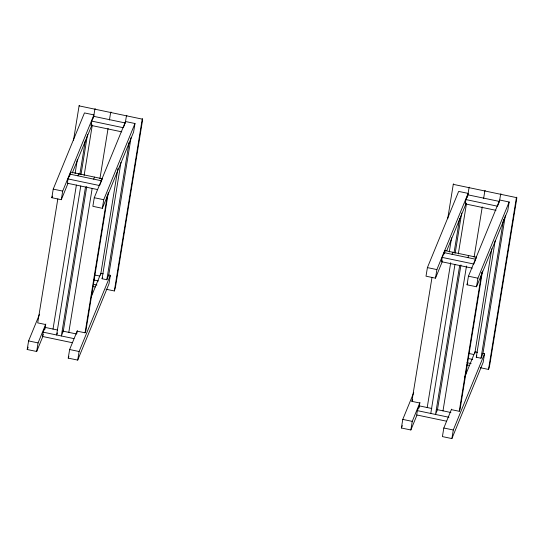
<?xml version="1.0" encoding="UTF-8"?>
<svg xmlns="http://www.w3.org/2000/svg" width="544" height="544" viewBox="0 0 544 544"><rect width="100%" height="100%" fill="white"/><g stroke="black" fill="none" stroke-linecap="round" stroke-linejoin="round"><path stroke-width="0.82" d="M42.792 336.573L36.672 351.492L27.2 349.506L28.594 340.918L39.549 314.208M51.83 197.71L53.224 189.115L84.47 112.921L93.942 114.913L62.689 191.107L61.295 199.696L51.83 197.71L52.476 196.139M57.814 198.934L37.706 322.878L45.601 324.537L44.785 329.548M36.672 351.492L38.066 342.904L45.798 324.047M73.508 140.243L79.084 105.869A4.862 0.449 -78.2 0 1 79.472 105.686M72.393 342.727L42.486 336.457L43.18 332.16L45.132 327.4L57.596 330.011M101.844 180.112L102.401 178.745L70.829 172.128L68.041 178.928L67.34 183.226L97.247 189.496M69.646 176.317L69.992 174.168L101.565 180.792L99.606 185.552L68.041 178.928M75.092 173.509L77.404 159.27M53.006 329.161L76.391 185.042M79.832 174.502L85.401 140.162M80.968 174.76L87.489 134.565M80.757 186.041L56.596 334.975L57.433 332.935M121.795 131.845L91.059 125.399L91.759 121.101L93.711 116.341L125.276 122.964M84.13 175.406L92.29 125.106M93.432 118.034L94.874 109.181A4.862 0.449 -78.2 0 1 95.261 108.997M85.496 187.034L61.329 335.968L63.288 331.208L86.768 186.456M68.789 332.472L92.174 188.353M120.972 162.343L102.088 278.752L106.821 279.745L108.773 274.985L110.35 275.318L108.956 283.907L77.71 360.101L68.238 358.115L69.632 349.52L77.364 330.67M94.262 197.724L92.868 206.319L102.34 208.304L133.586 132.11L134.98 123.515L125.508 121.53L94.262 197.724L103.734 199.709L134.98 123.515M99.912 178.718L108.072 128.418M109.432 120.034L110.656 112.492A4.862 0.449 -78.2 0 1 111.044 112.309M76.779 333.54L77.166 331.153L85.061 332.812L85.898 330.766L108.31 192.59M77.71 360.101L79.104 351.512L110.35 275.318M102.34 208.304L103.734 199.709M85.061 332.812L107.338 195.466M100.599 275.074L117.871 168.613M125.215 123.345L126.439 115.804A4.862 0.449 -78.2 0 1 126.827 115.62M106.821 279.745L129.105 142.406M108.773 274.985L131.056 137.639M106.032 289.218L114.342 290.958L142.222 119.116L79.084 105.869M416.976 415.052L410.856 429.978L401.384 427.992L402.778 419.397L413.732 392.686M435.486 278.174L436.88 269.586L468.126 193.392L458.66 191.406L427.407 267.6L426.013 276.189L435.486 278.174L442.252 261.684M418.968 408.027L419.784 403.016L411.89 401.356L431.997 277.413M410.856 429.978L412.25 421.382L419.982 402.533M447.698 218.722L453.274 184.355A4.862 0.449 -78.2 0 1 453.662 184.164M431.78 408.49L419.315 405.878L417.364 410.638L416.67 414.936L446.576 421.212M472.267 268.151L441.531 261.705L442.224 257.414L445.019 250.607L476.585 257.23L476.027 258.59M443.918 254.238L444.176 252.647L475.748 259.27L473.797 264.03L442.224 257.414M444.632 252.994L445.019 250.607M449.276 251.988L451.588 237.748M427.196 407.64L450.711 262.684M454.016 252.98L459.585 218.647M455.151 253.246L461.672 213.044M430.78 413.454L454.947 264.52M495.985 210.331L465.242 203.884L465.943 199.587L467.894 194.827L499.46 201.443M458.313 253.885L466.473 203.592M467.493 197.295L469.057 187.666A4.862 0.449 -78.2 0 1 469.445 187.476M459.68 265.513L435.52 414.446L437.471 409.686L460.952 264.935M442.979 410.951L466.494 265.996M451.547 409.149L443.816 428.006L442.422 436.594L451.894 438.58L483.147 362.386L484.541 353.797L482.168 353.301M467.051 284.798L468.445 276.209L499.698 200.015L509.164 202.001L507.77 210.589L476.524 286.783L467.051 284.798L467.697 283.227M474.096 257.196L482.256 206.904M483.616 198.519L484.84 190.971A4.862 0.449 -78.2 0 1 485.207 190.618M451.894 438.58L453.288 429.991L484.541 353.797M476.524 286.783L477.918 278.195L509.164 202.001M451.35 409.639L459.245 411.291L481.8 272.272M482.501 271.068L460.081 409.251L459.245 411.291M474.783 353.559L491.783 248.771M499.399 201.831L500.623 194.283A4.862 0.449 -78.2 0 1 500.99 193.929M505.376 215.288L482.956 353.464L481.005 358.231L476.272 357.231L495.156 240.829M481.005 358.231L503.56 219.212M480.223 367.696L488.526 369.444L516.406 197.594L453.274 184.355M91.059 125.399L91.616 124.039M61.295 199.696L68.061 183.199M72.25 172.992L91.902 125.072M77.887 175.821L78.724 173.781M93.67 179.132L94.506 177.092M27.2 349.506L28.166 347.154M124.719 124.324L123.325 127.724L91.759 121.101M42.486 336.457L43.323 334.417M91.215 296.895L100.885 273.326L103.251 273.822M68.238 358.115L68.884 356.544M102.088 278.752L102.646 277.392M441.531 261.705L442.088 260.345M465.242 203.884L465.8 202.524M446.76 250.682L466.086 203.558M452.071 254.306L452.907 252.266M467.854 257.618L468.69 255.571M411.89 401.356L412.726 399.316M401.384 427.992L402.349 425.632M499.181 202.123L497.508 206.203L465.943 199.587M464.76 376.944L475.068 351.812L477.435 352.308M476.272 357.231L476.83 355.871M53.224 189.115L62.689 191.107M427.407 267.6L436.88 269.586M468.445 276.209L477.918 278.195M94.602 274.972L99.586 276.019M468.785 353.457L473.77 354.498M93.48 279.908L98.464 280.956M468.493 358.564L472.648 359.434M93.616 284.383L96.934 285.076M466.97 362.685L471.124 363.555M92.745 286.43L95.234 286.953M466.929 364.908L469.418 365.432M62.58 331.058L76.704 334.016M436.764 409.537L450.888 412.502M43.18 332.16L73.916 338.606M417.364 410.638L448.936 417.262M28.594 340.918L38.066 342.904M69.632 349.52L79.104 351.512M402.778 419.397L412.25 421.382M443.816 428.006L453.288 429.991M488.526 369.444A4.862 0.449 -78.2 0 0 490.062 363.106L516.548 199.852A4.862 0.449 -78.2 0 0 516.406 197.594M114.342 290.958A4.862 0.449 -78.2 0 0 115.879 284.621L142.365 121.366A4.862 0.449 -78.2 0 0 142.222 119.116"/></g></svg>
